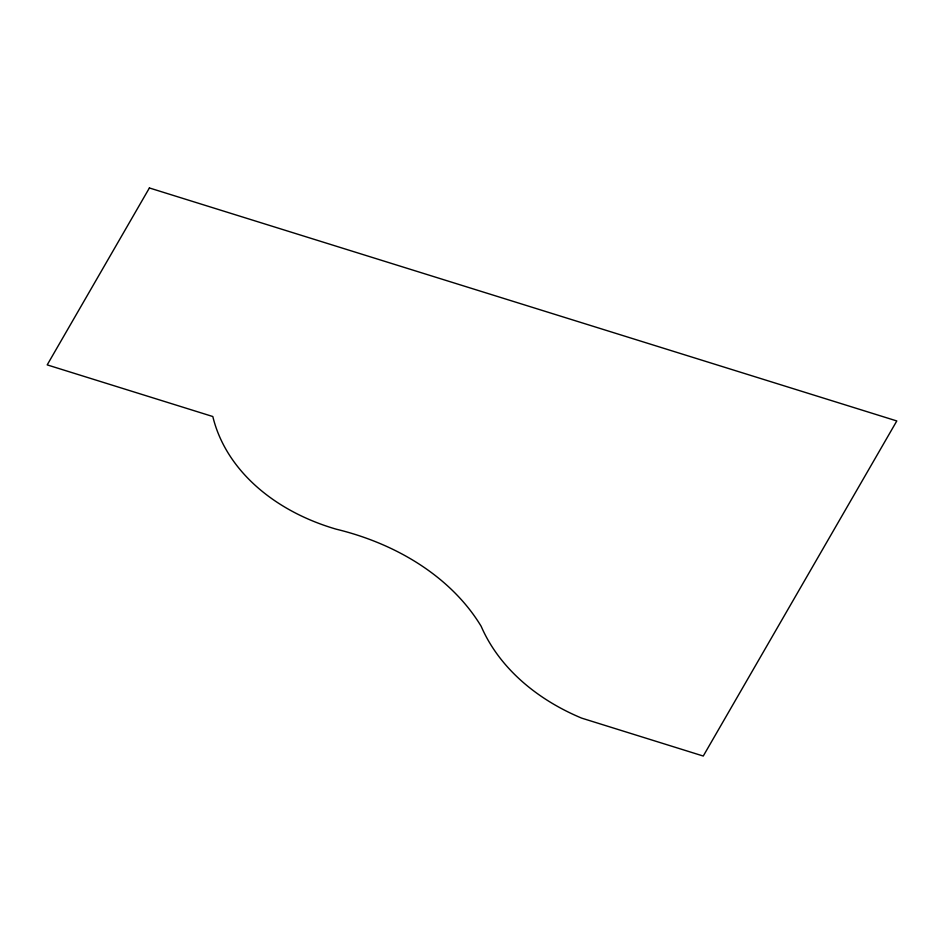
<?xml version="1.0" encoding="UTF-8"?>
<svg xmlns="http://www.w3.org/2000/svg" width="944" height="944" viewBox="0 0 944 944"><rect width="100%" height="100%" fill="white"/><g stroke="black" fill="none" stroke-linecap="round" stroke-linejoin="round"><path stroke-width="1.42" d="M149.4 187.962L47.2 364.891L212.825 416.528A204.329 153.506 -2.4 0 0 336.229 529.183A248.012 186.322 -2.4 0 1 481.169 626.309A223.209 167.69 -2.4 0 0 581.693 718.136L703.256 756.038L896.8 420.953L149.4 187.962"/></g></svg>
